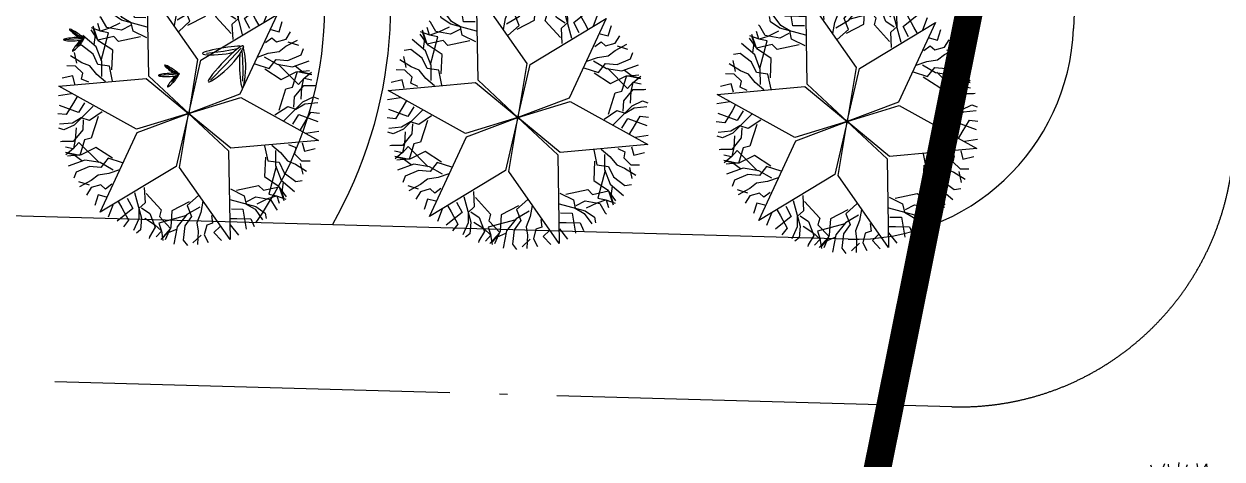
# Model space of a CAD drawing. Extents: x 302512 to 1034855, y -184136 to 410364.
# Drawn here: x 562051 to 583880, y 302794 to 310722 of the extents above; entities that cross this region are included whole.
import ezdxf

# ---------------------------------------------------------------- set-up
doc = ezdxf.new("R2010")
doc.units = 0
doc.header["$MEASUREMENT"] = 0
doc.linetypes.add('ACAD_ISO04W100', pattern=[30.5, 24, -3, 0.5, -3])
doc.linetypes.add('DASHED2', pattern=[0.375, 0.25, -0.125])
for name, color, linetype in [('F', 5, 'Continuous'), ('PUB_TEXT', 7, 'Continuous'), ('shu', 74, 'Continuous'), ('坐椅', 7, 'Continuous'), ('树', 80, 'Continuous'), ('红线', 20, 'Continuous'), ('绿化', 97, 'Continuous'), ('绿地', 3, 'Continuous'), ('道路线', 161, 'Continuous')]:
    doc.layers.add(name, color=color, linetype=linetype)
doc.styles.add('DIM_FONT', font='SIMPLEX.shx', dxfattribs={"width": 0.8})

# ---------------------------------------------------------------- blocks, each defined once
blk = doc.blocks.new('Plant126')
for points in [[(25, -10), (-469, 887), (23, 2477), (501, 901), (25, -10)], [(-208, 1769), (-628, 2043), (-758, 2217), (-743, 2318)], [(-280, 1581), (-483, 1783), (-469, 1942), (-599, 2087), (-671, 2318)], [(-92, 2101), (-223, 2145), (-469, 2231), (-483, 2390)], [(-179, 1942), (-382, 2015), (-324, 2390)], [(-63, 2217), (-150, 2448)], [(125, 2188), (269, 2260), (182, 2448)], [(211, 1942), (240, 2087), (356, 2087), (457, 2246), (428, 2405)], [(284, 1639), (385, 1827), (515, 1986), (544, 2145), (631, 2376)], [(327, 1509), (587, 1624), (573, 1841), (747, 1971), (862, 2217), (819, 2333)], [(515, 2231), (703, 2318)], [(-1256, 1765), (-1174, 1935), (-1174, 2052)], [(-1088, 1217), (-957, 1559), (-1150, 1804), (-1226, 2048)], [(-1223, 1445), (-931, 1894), (-1068, 1974), (-1066, 2123)], [(-671, 2000), (-888, 1971), (-1062, 1971), (-1206, 2087)], [(-382, 1639), (-801, 1682), (-859, 1798), (-1163, 1827), (-1163, 2101)], [(-497, 1899), (-686, 1870), (-931, 2000), (-975, 2202), (-989, 2231)], [(371, 1725), (645, 1783), (891, 1942), (1050, 2231)], [(530, 1566), (891, 1624), (1007, 1913), (1181, 2101)], [(920, 1986), (1108, 2000), (1210, 2058)], [(1248, 1165), (1076, 1550), (1147, 1658), (1020, 1936), (1258, 2073)], [(1416, 1597), (1283, 1770), (1196, 1921), (1224, 2104)], [(-1139, 1013), (-1109, 1296), (-1304, 1392), (-1330, 1607), (-1485, 1830), (-1607, 1851)], [(-1305, 1159), (-1218, 1426), (-1233, 1718), (-1404, 2001)], [(660, 1798), (1195, 1769), (1195, 1928), (1325, 2000)], [(1416, 1396), (1296, 1544), (1286, 1822), (1440, 1961), (1458, 1988)], [(1447, 1080), (1476, 1581), (1561, 1780), (1656, 1818)], [(-1274, 1040), (-1386, 1222), (-1458, 1414), (-1582, 1519), (-1739, 1709)], [(-1671, 1537), (-1652, 1743)], [(1249, 1049), (1323, 1325), (1468, 1392), (1528, 1577), (1692, 1756)], [(1793, 1146), (1766, 1281), (1718, 1537), (1848, 1629)], [(-1829, 1177), (-1819, 1338), (-2025, 1357)], [(-1573, 1129), (-1684, 1227), (-1626, 1327), (-1713, 1494), (-1865, 1549)], [(1612, 1142), (1574, 1353), (1928, 1491)], [(1908, 1179), (2065, 1370)], [(24, -8), (-999, 13), (-2130, 1234), (-527, 859), (24, -8)], [(24, -11), (554, 865), (2177, 1234), (1051, 33), (24, -11)], [(-1862, 946), (-1965, 855), (-2163, 685), (-2308, 752)], [(-1948, 1029), (-2192, 1069)], [(1977, 1002), (2112, 913), (2231, 1082)], [(-1632, 679), (-2080, 453), (-2295, 427), (-2376, 490)], [(-1768, 791), (-1932, 652), (-2229, 890)], [(1807, 804), (1947, 851), (2005, 751), (2193, 742), (2317, 847)], [(2210, 685), (2379, 566)], [(-1890, 494), (-1959, 316), (-2194, 169), (-2391, 232), (-2424, 234)], [(-1606, 464), (-1854, 122), (-1983, 130), (-2160, -119), (-2398, 19)], [(-1506, 523), (-1782, 448), (-1913, 541), (-2103, 500), (-2339, 553)], [(1490, 487), (1720, 319), (1901, 440), (2100, 355), (2371, 377), (2449, 473)], [(1581, 589), (1794, 595), (1997, 562), (2149, 617), (2393, 657)], [(1699, 557), (1887, 348), (2147, 215), (2477, 222)], [(-2064, 394), (-2148, 192), (-2234, 41), (-2407, -26)], [(1641, 340), (1872, 56), (2180, 100), (2430, 44)], [(1907, 343), (2149, -135), (2287, -56), (2415, -132)], [(-1860, -362), (-2102, 116), (-2240, 37), (-2368, 113)], [(1653, -483), (1900, -141), (2029, -149), (2206, 100), (2444, -37)], [(2111, -413), (2194, -210), (2281, -60), (2453, 7)], [(2199, 211), (2306, 56), (2407, -3)], [(-1594, -359), (-1825, -74), (-2134, -119), (-2383, -62)], [(-2153, -230), (-2259, -74), (-2360, -16)], [(23, -8), (-507, -883), (-2130, -1253), (-1004, -51), (23, -8)], [(22, -9), (515, -906), (23, -2496), (-454, -920), (22, -9)], [(22, -10), (1045, -32), (2177, -1253), (573, -878), (22, -10)], [(1936, -512), (2005, -335), (2241, -187), (2438, -251), (2470, -253)], [(-1653, -576), (-1840, -367), (-2101, -233), (-2431, -240)], [(-1443, -505), (-1673, -338), (-1854, -458), (-2053, -373), (-2324, -396), (-2403, -491)], [(1679, -698), (2127, -472), (2342, -446), (2422, -509)], [(-1534, -608), (-1747, -614), (-1950, -581), (-2102, -635), (-2346, -676)], [(-2163, -704), (-2332, -584)], [(1552, -541), (1829, -467), (1959, -559), (2150, -519), (2386, -572)], [(1815, -810), (1979, -670), (2275, -909)], [(-1761, -822), (-1900, -869), (-1958, -769), (-2147, -761), (-2270, -866)], [(1909, -964), (2012, -873), (2210, -704), (2355, -771)], [(-1930, -1020), (-2065, -931), (-2185, -1100)], [(-1202, -1068), (-1276, -1344), (-1421, -1411), (-1481, -1596), (-1645, -1774)], [(-1401, -1099), (-1429, -1599), (-1514, -1799), (-1609, -1837)], [(1186, -1031), (1156, -1315), (1351, -1411), (1377, -1626), (1532, -1849), (1654, -1869)], [(1320, -1059), (1432, -1241), (1505, -1433), (1628, -1537), (1785, -1728)], [(1995, -1047), (2238, -1088)], [(-1861, -1198), (-2018, -1388)], [(-1566, -1161), (-1527, -1372), (-1881, -1510)], [(-1747, -1165), (-1719, -1299), (-1671, -1556), (-1802, -1648)], [(-1201, -1184), (-1029, -1569), (-1100, -1677), (-974, -1955), (-1211, -2092)], [(1135, -1236), (1004, -1578), (1197, -1823), (1273, -2067)], [(1352, -1177), (1265, -1444), (1279, -1737), (1450, -2019)], [(1619, -1148), (1730, -1245), (1672, -1346), (1759, -1513), (1912, -1567)], [(1876, -1196), (1866, -1357), (2072, -1376)], [(-1369, -1414), (-1250, -1563), (-1240, -1841), (-1393, -1980), (-1411, -2007)], [(-280, -1527), (-541, -1643), (-526, -1860), (-700, -1990), (-816, -2236), (-772, -2351)], [(1270, -1464), (977, -1913), (1115, -1993), (1113, -2142)], [(1718, -1556), (1699, -1762)], [(-1370, -1615), (-1236, -1789), (-1149, -1939), (-1177, -2122)], [(-613, -1816), (-1148, -1787), (-1148, -1946), (-1279, -2019)], [(-483, -1585), (-845, -1643), (-960, -1932), (-1134, -2120)], [(-324, -1744), (-599, -1802), (-845, -1961), (-1004, -2250)], [(-237, -1657), (-338, -1845), (-469, -2004), (-497, -2163), (-584, -2395)], [(255, -1787), (674, -2062), (804, -2236), (790, -2337)], [(327, -1600), (530, -1802), (515, -1961), (645, -2105), (718, -2337)], [(428, -1657), (848, -1701), (906, -1816), (1210, -1845), (1210, -2120)], [(1303, -1784), (1221, -1954), (1221, -2070)], [(-874, -2004), (-1062, -2019), (-1163, -2077)], [(-165, -1961), (-194, -2105), (-309, -2105), (-411, -2265), (-382, -2424)], [(226, -1961), (428, -2033), (371, -2409)], [(544, -1918), (732, -1889), (978, -2019), (1021, -2221), (1036, -2250)], [(718, -2019), (935, -1990), (1108, -1990), (1253, -2105)], [(-78, -2207), (-223, -2279), (-136, -2467)], [(110, -2236), (197, -2467)], [(139, -2120), (269, -2163), (515, -2250), (530, -2409)], [(-469, -2250), (-657, -2337)]]:
    blk.add_lwpolyline(points)
blk = doc.blocks.new('_F43BVI')
at = {"layer": '绿地'}
for p, q in [((1.207, 0.011), (1.203, 0.009)), ((1.212, 0.008), (1.207, 0.011)), ((1.216, 0), (1.212, 0.008)), ((1.222, 0.004), (1.212, 0.004)), ((1.244, 0.004), (1.222, 0.004)), ((1.271, 0.001), (1.244, 0.004)), ((1.301, -0.004), (1.271, 0.001)), ((1.166, -0.101), (1.159, -0.135)), ((1.173, -0.07), (1.166, -0.101)), ((1.18, -0.043), (1.173, -0.07)), ((1.187, -0.021), (1.18, -0.043)), ((1.191, -0.013), (1.187, -0.021)), ((1.202, -0.051), (1.188, -0.185)), ((1.208, -0.014), (1.312, -0.202)), ((1.22, -0.132), (1.222, -0.1)), ((1.234, -0.017), (1.315, -0.037)), ((1.259, -0.046), (1.267, -0.049)), ((1.267, -0.049), (1.296, -0.06)), ((1.296, -0.06), (1.329, -0.071)), ((1.334, -0.011), (1.301, -0.004)), ((1.315, -0.037), (1.419, -0.067)), ((1.329, -0.071), (1.364, -0.082)), ((1.369, -0.021), (1.334, -0.011)), ((1.364, -0.082), (1.401, -0.093)), ((1.406, -0.032), (1.369, -0.021)), ((1.401, -0.093), (1.437, -0.102)), ((1.442, -0.046), (1.406, -0.032)), ((1.419, -0.067), (1.514, -0.101)), ((1.437, -0.102), (1.472, -0.111)), ((1.476, -0.061), (1.442, -0.046)), ((1.472, -0.111), (1.504, -0.118)), ((1.508, -0.075), (1.476, -0.061)), ((1.535, -0.09), (1.508, -0.075)), ((1.556, -0.102), (1.535, -0.09)), ((1.569, -0.113), (1.556, -0.102)), ((1.574, -0.12), (1.569, -0.113)), ((1.147, -0.209), (1.143, -0.246)), ((1.153, -0.171), (1.147, -0.209)), ((1.159, -0.135), (1.153, -0.171)), ((1.188, -0.185), (1.153, -0.345)), ((1.199, -0.243), (1.208, -0.206)), ((1.208, -0.206), (1.215, -0.168)), ((1.215, -0.168), (1.22, -0.132)), ((1.312, -0.202), (1.409, -0.39)), ((1.504, -0.118), (1.532, -0.123)), ((1.532, -0.123), (1.554, -0.125)), ((1.554, -0.125), (1.568, -0.124)), ((1.568, -0.124), (1.574, -0.12)), ((1.136, -0.315), (1.135, -0.343)), ((1.135, -0.343), (1.136, -0.365)), ((1.139, -0.282), (1.136, -0.315)), ((1.143, -0.246), (1.139, -0.282)), ((1.158, -0.364), (1.168, -0.341)), ((1.168, -0.341), (1.179, -0.313)), ((1.179, -0.313), (1.189, -0.28)), ((1.189, -0.28), (1.199, -0.243)), ((1.136, -0.365), (1.138, -0.379)), ((1.138, -0.379), (1.143, -0.384)), ((1.143, -0.384), (1.15, -0.378)), ((1.15, -0.378), (1.158, -0.364)), ((1.245, -0.677), (1.203, -0.715)), ((1.22, -0.683), (1.208, -0.691)), ((1.231, -0.675), (1.22, -0.683)), ((1.241, -0.669), (1.231, -0.675)), ((1.258, -0.667), (1.237, -0.755)), ((1.249, -0.663), (1.241, -0.669)), ((1.252, -0.662), (1.249, -0.663)), ((1.267, -0.665), (1.263, -0.663)), ((1.265, -0.675), (1.284, -0.704)), ((1.274, -0.672), (1.267, -0.665)), ((1.281, -0.68), (1.274, -0.672)), ((1.289, -0.69), (1.281, -0.68)), ((1.137, -0.757), (1.133, -0.762)), ((1.133, -0.762), (1.134, -0.765)), ((1.134, -0.765), (1.137, -0.765)), ((1.143, -0.75), (1.137, -0.757)), ((1.137, -0.765), (1.144, -0.763)), ((1.151, -0.741), (1.143, -0.75)), ((1.144, -0.763), (1.153, -0.759)), ((1.203, -0.715), (1.148, -0.755)), ((1.161, -0.732), (1.151, -0.741)), ((1.153, -0.759), (1.165, -0.753)), ((1.172, -0.722), (1.161, -0.732)), ((1.165, -0.753), (1.177, -0.745)), ((1.184, -0.711), (1.172, -0.722)), ((1.177, -0.745), (1.19, -0.737)), ((1.196, -0.701), (1.184, -0.711)), ((1.19, -0.737), (1.204, -0.727)), ((1.208, -0.691), (1.196, -0.701)), ((1.204, -0.727), (1.216, -0.717)), ((1.237, -0.755), (1.215, -0.841)), ((1.216, -0.717), (1.228, -0.707)), ((1.228, -0.707), (1.238, -0.698)), ((1.264, -0.691), (1.266, -0.695)), ((1.266, -0.695), (1.272, -0.706)), ((1.272, -0.706), (1.279, -0.719)), ((1.279, -0.719), (1.287, -0.732)), ((1.284, -0.704), (1.309, -0.743)), ((1.287, -0.732), (1.296, -0.746)), ((1.298, -0.702), (1.289, -0.69)), ((1.296, -0.746), (1.304, -0.759)), ((1.306, -0.714), (1.298, -0.702)), ((1.304, -0.759), (1.313, -0.771)), ((1.314, -0.728), (1.306, -0.714)), ((1.313, -0.771), (1.321, -0.783)), ((1.322, -0.743), (1.314, -0.728)), ((1.321, -0.783), (1.328, -0.792)), ((1.328, -0.757), (1.322, -0.743)), ((1.334, -0.77), (1.328, -0.757)), ((1.328, -0.792), (1.335, -0.799)), ((1.339, -0.782), (1.334, -0.77)), ((1.335, -0.799), (1.339, -0.802)), ((1.342, -0.792), (1.339, -0.782)), ((1.339, -0.802), (1.342, -0.803)), ((1.343, -0.799), (1.342, -0.792)), ((1.342, -0.803), (1.343, -0.799)), ((0.595, -1.475), (0.539, -1.515)), ((0.552, -1.492), (0.542, -1.501)), ((0.563, -1.481), (0.552, -1.492)), ((0.575, -1.471), (0.563, -1.481)), ((0.588, -1.461), (0.575, -1.471)), ((0.582, -1.496), (0.595, -1.487)), ((0.6, -1.451), (0.588, -1.461)), ((0.637, -1.437), (0.595, -1.475)), ((0.595, -1.487), (0.608, -1.477)), ((0.611, -1.443), (0.6, -1.451)), ((0.608, -1.477), (0.619, -1.467)), ((0.622, -1.435), (0.611, -1.443)), ((0.619, -1.467), (0.629, -1.458)), ((0.632, -1.428), (0.622, -1.435)), ((0.649, -1.427), (0.629, -1.515)), ((0.64, -1.423), (0.632, -1.428)), ((0.644, -1.422), (0.64, -1.423)), ((0.658, -1.425), (0.655, -1.423)), ((0.656, -1.435), (0.676, -1.464)), ((0.656, -1.451), (0.657, -1.455)), ((0.657, -1.455), (0.664, -1.466)), ((0.665, -1.432), (0.658, -1.425)), ((0.664, -1.466), (0.671, -1.479)), ((0.673, -1.44), (0.665, -1.432)), ((0.671, -1.479), (0.679, -1.492)), ((0.681, -1.45), (0.673, -1.44)), ((0.676, -1.464), (0.7, -1.503)), ((0.679, -1.492), (0.687, -1.506)), ((0.689, -1.461), (0.681, -1.45)), ((0.698, -1.474), (0.689, -1.461)), ((0.706, -1.488), (0.698, -1.474)), ((0.713, -1.503), (0.706, -1.488)), ((0.528, -1.517), (0.525, -1.522)), ((0.525, -1.522), (0.525, -1.525)), ((0.525, -1.525), (0.529, -1.525)), ((0.534, -1.51), (0.528, -1.517)), ((0.529, -1.525), (0.535, -1.523)), ((0.542, -1.501), (0.534, -1.51)), ((0.535, -1.523), (0.545, -1.518)), ((0.545, -1.518), (0.556, -1.512)), ((0.556, -1.512), (0.569, -1.505)), ((0.569, -1.505), (0.582, -1.496)), ((0.629, -1.515), (0.606, -1.601)), ((0.687, -1.506), (0.696, -1.519)), ((0.696, -1.519), (0.704, -1.531)), ((0.704, -1.531), (0.713, -1.542)), ((0.72, -1.517), (0.713, -1.503)), ((0.713, -1.542), (0.72, -1.552)), ((0.726, -1.53), (0.72, -1.517)), ((0.72, -1.552), (0.726, -1.558)), ((0.73, -1.542), (0.726, -1.53)), ((0.726, -1.558), (0.731, -1.562)), ((0.733, -1.552), (0.73, -1.542)), ((0.731, -1.562), (0.734, -1.563)), ((0.734, -1.559), (0.733, -1.552)), ((0.734, -1.563), (0.734, -1.559))]:
    blk.add_line(p, q, dxfattribs=at)
for points in [[(1.273, -0.204), (1.295, -0.244), (1.318, -0.283), (1.34, -0.32), (1.362, -0.353), (1.381, -0.381), (1.397, -0.401), (1.41, -0.413), (1.418, -0.414), (1.421, -0.404), (1.418, -0.384), (1.411, -0.355), (1.401, -0.32), (1.387, -0.281), (1.37, -0.239), (1.351, -0.197), (1.33, -0.156), (1.309, -0.118), (1.287, -0.084), (1.265, -0.054), (1.245, -0.029), (1.227, -0.01), (1.212, 0.004), (1.2, 0.01), (1.192, 0.01), (1.189, 0.001), (1.191, -0.014), (1.197, -0.035), (1.206, -0.062), (1.219, -0.093), (1.235, -0.127), (1.253, -0.165)], [(1.225, -0.745), (1.22, -0.764), (1.217, -0.782), (1.213, -0.8), (1.211, -0.816), (1.209, -0.83), (1.208, -0.841), (1.209, -0.849), (1.211, -0.851), (1.215, -0.849), (1.22, -0.842), (1.226, -0.831), (1.232, -0.817), (1.239, -0.801), (1.245, -0.783), (1.251, -0.764), (1.256, -0.746), (1.26, -0.728), (1.263, -0.711), (1.264, -0.696), (1.265, -0.682), (1.265, -0.671), (1.263, -0.663), (1.262, -0.657), (1.259, -0.655), (1.256, -0.657), (1.252, -0.662), (1.248, -0.671), (1.243, -0.682), (1.239, -0.695), (1.234, -0.71), (1.229, -0.727)], [(0.616, -1.505), (0.612, -1.523), (0.608, -1.542), (0.605, -1.56), (0.602, -1.576), (0.6, -1.59), (0.6, -1.601), (0.601, -1.609), (0.603, -1.611), (0.606, -1.609), (0.611, -1.602), (0.617, -1.591), (0.624, -1.577), (0.63, -1.561), (0.636, -1.543), (0.642, -1.524), (0.647, -1.506), (0.651, -1.488), (0.654, -1.471), (0.656, -1.456), (0.656, -1.442), (0.656, -1.431), (0.655, -1.423), (0.653, -1.417), (0.65, -1.415), (0.647, -1.417), (0.643, -1.422), (0.639, -1.431), (0.635, -1.442), (0.63, -1.455), (0.626, -1.47), (0.621, -1.487)]]:
    blk.add_lwpolyline(points, close=True, dxfattribs=at)
at = {"style": 'DIM_FONT', "width": 0.7, "flags": 9}
for tag in ['YSIZE', 'XSIZE']:
    blk.add_attdef(tag, (0, 0), '', height=0.5, dxfattribs=at)
blk = doc.blocks.new('ZU')
at = {"layer": '绿地', "xscale": 1.5, "yscale": 1.5, "zscale": 0.001, "rotation": 260.5308552460376}
blk.add_blockref('_F43BVI', (-0.852, 0.165), dxfattribs=at)
blk = doc.blocks.new('A$C0B5A7686')
at = {"layer": '树', "linetype": 'ByBlock', "xscale": 640, "yscale": 640, "zscale": 640, "rotation": 151.15692544915}
blk.add_blockref('ZU', (643, 1493), dxfattribs=at)
blk = doc.blocks.new('A$C750B0621')
at = {"layer": '树'}
blk.add_blockref('A$C0B5A7686', (0, 0), dxfattribs=at)
blk = doc.blocks.new('A$C5AB93D8E')
at = {"layer": '绿化', "xscale": 0.8, "yscale": 0.8, "zscale": 0.8}
blk.add_blockref('A$C750B0621', (0, 0), dxfattribs=at)
blk = doc.blocks.new('A$C68DB62A4')
at = {"layer": '绿化', "rotation": 236.3690562220917}
blk.add_blockref('A$C5AB93D8E', (801.7, 2393.5), dxfattribs=at)
blk = doc.blocks.new('_F37GYG')
at = {"layer": '绿化', "linetype": 'ByBlock', "xscale": 0.2867748092958204, "yscale": 0.2867748092958204, "zscale": 0.2867748092958204}
blk.add_blockref('A$C68DB62A4', (-306.1, -300.5), dxfattribs=at)
at = {"style": 'DIM_FONT', "width": 0.8, "flags": 9}
for tag in ['YSIZE', 'XSIZE']:
    blk.add_attdef(tag, (0, 0), '', height=0.5, dxfattribs=at)

msp = doc.modelspace()

# ---------------------------------------------------------------- hatches: boundary and pattern name
at = {"linetype": 'ByBlock', "lineweight": 5}
h = msp.add_hatch(color=256, dxfattribs=at)
h.paths.add_polyline_path([(522593, 349254), (520797, 349301), (520830, 350539), (522625, 350491)], flags=16)
h.paths.add_polyline_path([(519829, 348499), (521553, 344815), (523660, 348398)], flags=17)
edge = h.paths.add_edge_path()
edge.add_line((572984, 342026), (375867, 347237))
edge.add_line((522608, 351500), (519299, 226302))

# ---------------------------------------------------------------- linework, layer by layer
at = {"layer": 'F'}
for points in [[(567670, 307062, 0.221488), (568233, 313871, -0.365338), (569991, 318730, 0.301763), (571912, 322592, 0.301763)], [(566275, 307101, 0.246699), (567108, 313456, -0.365338), (569392, 319769, 0.268044), (570742, 322107, 0.268044)]]:
    msp.add_lwpolyline(points, format="xyb", dxfattribs=at)
at = {"layer": 'PUB_TEXT', "linetype": 'DASHED2', "ltscale": 11501}
msp.add_lwpolyline([(679157, 151273, 500, 500, 0), (674477, 179623, 500, 500, 0), (570707, 177823, 500, 500, 0), (555677, 191093, 500, 500, 0), (576317, 296223, 500, 500, 0), (582277, 325893, 500, 500, 0), (611027, 352093, 500, 500, 0), (587227, 362593, 500, 500, 0), (568227, 384593, 500, 500, 0), (507727, 367093, 500, 500, 0), (519927, 321593, 500, 500, 0), (525257, 322673, 500, 500, 0), (524047, 295193, 500, 500, 0), (523197, 273733, 500, 500, 0), (513647, 246793, 500, 500, 0), (511727, 220833, 500, 500, 0), (509167, 213603, 500, 500, 0), (488787, 113993, 500, 500, 0), (505977, 97613, 500, 500, 0), (504767, 88883, 500, 500, 0), (517387, 66043, 500, 500, 0), (535207, 49083, 500, 500, 0), (563797, 36593, 500, 500, 0), (551657, 5253, 500, 500, 0)], format="xyseb", dxfattribs=at)
at = {"layer": '红线', "linetype": 'ACAD_ISO04W100', "ltscale": 300}
msp.add_line((578959, 303746), (545064, 304693), dxfattribs=at)
msp.add_arc((579099, 308744), 5000, 268.398, 357.7559, dxfattribs=at)
at = {"layer": '道路线'}
for p, q in [((582380, 341396), (581175, 310641)), ((577066, 306800), (544664, 307706))]:
    msp.add_line(p, q, dxfattribs=at)
for centre, radius in [((577178, 310798), 4000), ((579099, 308744), 8000)]:
    msp.add_arc(centre, radius, 268.398, 357.7559, dxfattribs=at)

# ---------------------------------------------------------------- block references
at = {"layer": 'shu', "xscale": 0.9719999999999756, "yscale": 0.9719999999999756, "zscale": 0.9719999999999756}
for p, rotation in [((565064, 309112), 258.2006895130042), ((571063, 309038), 258.2006895130042), ((577063, 308965), 258.2006895130042), ((583056, 300358), 347.5246015080592)]:
    msp.add_blockref('Plant126', p, dxfattribs=dict(at, rotation=rotation))
at = {"layer": '坐椅', "xscale": 8.626176000000003, "yscale": 8.626176000000003, "zscale": 8.626176000000003}
msp.add_blockref('_F37GYG', (565279, 312153), dxfattribs=at)

doc.saveas('drawing.dxf')
